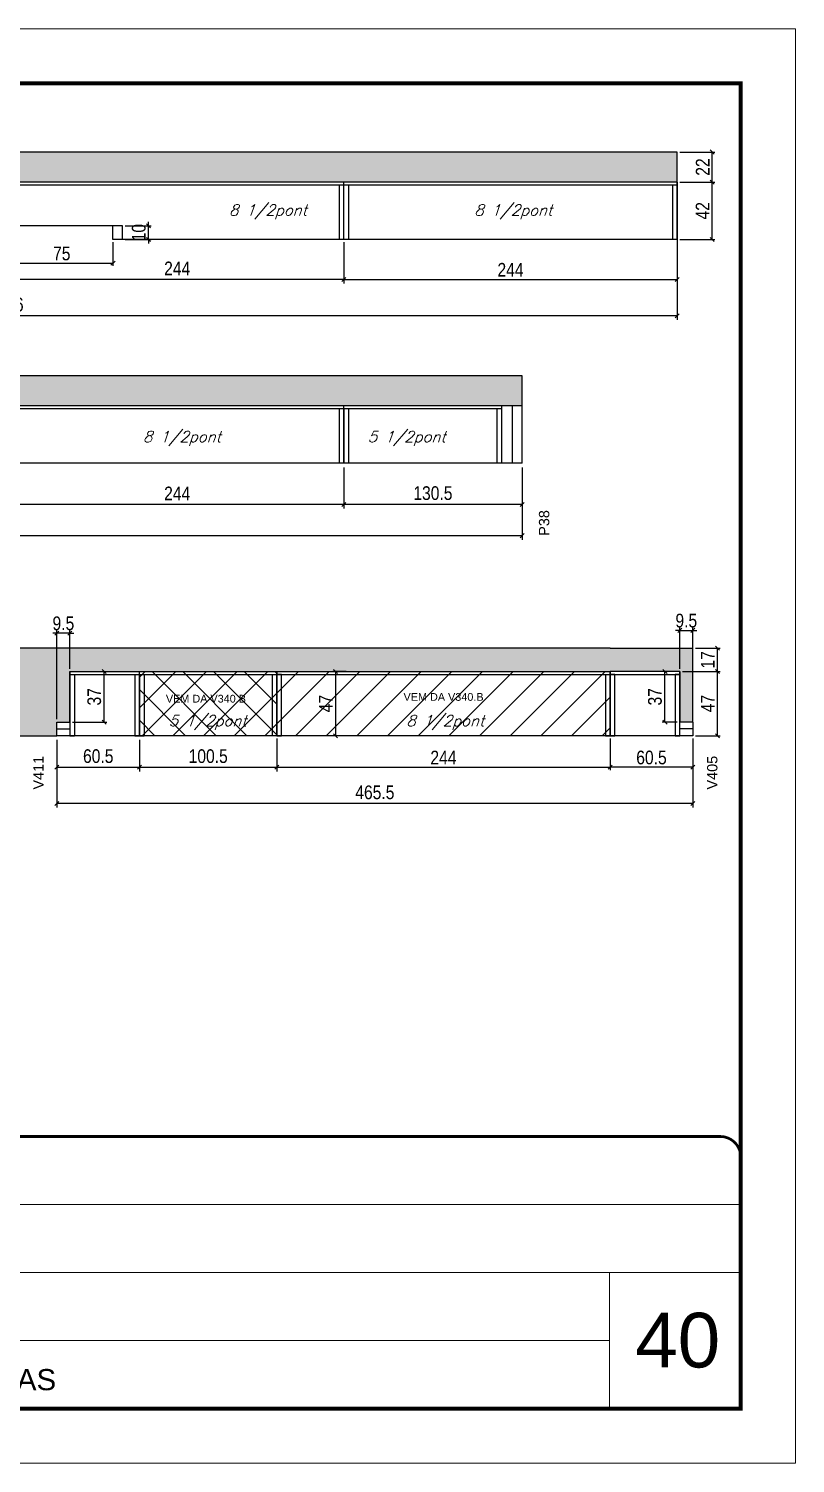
# Model space of a CAD drawing. Extents: x -3394 to 16474, y -5031 to 14397.
# Drawn here: x 9951 to 10512, y 3009 to 4059 of the extents above; entities that cross this region are included whole.
import ezdxf

# ---------------------------------------------------------------- set-up
doc = ezdxf.new("R2010")
doc.units = 0
doc.linetypes.add('CONTINUO', pattern=[0])
doc.linetypes.add('DASHED', pattern=[0.75, 0.5, -0.25])
doc.layers.get('0').update_dxf_attribs({"linetype": 'CONTINUOUS'})
doc.layers.get('Defpoints').update_dxf_attribs({"linetype": 'CONTINUOUS'})
for name, color, linetype, lineweight in [('CARIMBO', 255, 'CONTINUOUS', 9), ('Folhas', 255, 'CONTINUOUS', 9), ('Hachura', 251, 'CONTINUOUS', 9), ('REAPROVEITAMENTO', 251, 'CONTINUOUS', 9), ('SARRAFO DE PRESSAO', 251, 'DASHED', 9)]:
    doc.layers.add(name, color=color, linetype=linetype, lineweight=lineweight)
for name, color, linetype in [('COTA', 241, 'CONTINUOUS'), ('NOMENCLATURA', 7, 'CONTINUOUS'), ('Painéis', 200, 'CONTINUOUS'), ('SARR_2.2x10', 60, 'CONTINUOUS'), ('SARR_2.2x7', 40, 'CONTINUOUS'), ('SARR_3.5x7', 81, 'CONTINUOUS'), ('SARR_EDITAR', 141, 'CONTINUOUS'), ('texto', 7, 'CONTINUOUS')]:
    doc.layers.add(name, color=color, linetype=linetype)
doc.styles.add('ARIAL', font='arial.ttf')
doc.styles.add('COTA TECNICA', font='techl___.ttf', dxfattribs={"height": 10})
doc.styles.add('ROMANS', font='romans.shx')
doc.dimstyles.new('PAINEL', dxfattribs={"dimtxt": 10, "dimasz": 3, "dimexe": 3, "dimexo": 3, "dimgap": 3, "dimtad": 1, "dimdec": 1, "dimzin": 12, "dimdsep": 46, "dimtxsty": 'COTA TECNICA', "dimblk1": 'OBLIQUE', "dimblk2": 'OBLIQUE', "dimsah": 1, "dimcen": 0.9, "dimclrd": 4, "dimclre": 4, "dimclrt": 240, "dimadec": 1, "dimazin": 3, "dimtfac": 1, "dimtdec": 1, "dimtmove": 0, "dimatfit": 3, "dimfxl": 1, "dimtolj": 1, "dimtzin": 12, "dimarcsym": 0})
pattern_1 = [(50, (1585, 0), (9.1092334, -0.796954), [0.9525, -10.4775]), (355, (1585, 0), (-1.762171, 9.552842), [0.762, -8.382029]), (100.45144, (1585.759, -0.066), (7.347062, 8.7558876), [0.8095, -8.904512]), (46.1842, (1585, 2.54), (13.553952, -2.102116), [1.42875, -15.71625]), (96.63556, (1586.13, 2.365), (11.870207, 12.371306), [1.214251, -13.35678]), (351.18415, (1585, 2.54), (11.870207, 12.371306), [1.142998, -12.572987]), (21, (1586.27, 1.905), (7.5807196, -5.11326), [0.9525, -10.4775]), (326, (1586.27, 1.905), (3.090101, 9.209398), [0.762, -8.382]), (71.45144, (1586.902, 1.479), (10.670821, 4.0961384), [0.8095, -8.904497]), (37.5, (1585, 0), (0.1544302, 4.2277519), [0, -8.2804, 0, -8.509, 0, -8.41375]), (7.5, (1585, 0), (3.3409831, 5.0090287), [0, -4.8514, 0, -8.0899, 0, -3.20675]), (327.5, (1582.168, 0), (6.7795298, -0.2864372), [0, -3.175, 0, -9.906, 0, -13.1445]), (317.5, (1580.898, 0), (7.406459, 1.2713246), [0, -4.1275, 0, -6.5786, 0, -9.3345])]

# ---------------------------------------------------------------- blocks, each defined once
blk = doc.blocks.new('9999999999')
at = {"color": 30, "linetype": 'CONTINUO'}
for p, q in [((98564.6, 34379.6), (99584, 34379.6)), ((98564.6, 34329.8), (99488, 34329.8)), ((99584, 34329.8), (99488, 34329.8)), ((99488, 34329.8), (99488, 34230.2)), ((98564.6, 34280), (99488, 34280))]:
    blk.add_line(p, q, dxfattribs=at)
at = {"color": 30, "linetype": 'CONTINUO', "const_width": 2}
blk.add_lwpolyline([(99584, 34230.2), (99584, 34414.4, 0.414214), (99569, 34429.4), (98229, 34429.4, 0.414214), (98214, 34414.4), (98214, 34245.2, 0.414214), (98229, 34230.2), (99584, 34230.2)], format="xyb", dxfattribs=at)
at = {"layer": 'Folhas'}
blk.add_lwpolyline([(98139, 34190.2), (99624, 34190.2), (99624, 35240.2), (98139, 35240.2)], close=True, dxfattribs=at)
at = {"layer": 'Folhas', "color": 30, "const_width": 3}
blk.add_lwpolyline([(98214, 34230.2), (99584, 34230.2), (99584, 35200.2), (98214, 35200.2)], close=True, dxfattribs=at)
at = {"color": 7, "linetype": 'Continuous', "ltscale": 5, "style": 'ARIAL'}
blk.add_text('PAINÉIS DE LAT. VIGAS', height=15.483, dxfattribs=at).set_placement((98837.7, 34243.7))
blk = doc.blocks.new('_Oblique')
at = {"color": 0, "linetype": 'ByBlock', "lineweight": -2}
blk.add_line((-0.5, -0.5), (0.5, 0.5), dxfattribs=at)
blk = doc.blocks.new('*D811')
at = {"layer": 'COTA', "color": 4, "linetype": 'ByBlock', "lineweight": -2, "transparency": 16777216}
for p, q in [((9937.7, 3912.1), (9937.7, 3872.8)), ((10181.7, 3902.1), (10181.7, 3872.8)), ((10181.7, 3875.8), (9937.7, 3875.8))]:
    blk.add_line(p, q, dxfattribs=at)
at = {"layer": 'Defpoints', "color": 0, "linetype": 'ByBlock', "transparency": 16777216}
for p in [(9937.7, 3915.1), (10181.7, 3905.1), (9937.7, 3875.8)]:
    blk.add_point(p, dxfattribs=at)
at = {"layer": 'COTA', "color": 4, "linetype": 'ByBlock', "lineweight": -2, "transparency": 16777216, "xscale": 3, "yscale": 3, "zscale": 3, "rotation": 180}
blk.add_blockref('_Oblique', (9937.7, 3875.8), dxfattribs=at)
at = {"layer": 'COTA', "color": 4, "linetype": 'ByBlock', "lineweight": -2, "transparency": 16777216, "xscale": 3, "yscale": 3, "zscale": 3}
blk.add_blockref('_Oblique', (10181.7, 3875.8), dxfattribs=at)
at = {"layer": 'COTA', "color": 240, "linetype": 'ByBlock', "transparency": 16777216, "insert": (10059.7, 3883.9), "char_height": 10, "attachment_point": 5, "style": 'COTA TECNICA'}
blk.add_mtext('\\A1;244', dxfattribs=at)
blk = doc.blocks.new('*D813')
at = {"layer": 'COTA', "color": 4, "linetype": 'ByBlock', "lineweight": -2, "transparency": 16777216}
for p, q in [((9449.7, 3912.1), (9449.7, 3846.3)), ((10425.7, 3907.1), (10425.7, 3846.3)), ((10425.7, 3849.3), (9449.7, 3849.3))]:
    blk.add_line(p, q, dxfattribs=at)
at = {"layer": 'Defpoints', "color": 0, "linetype": 'ByBlock', "transparency": 16777216}
for p in [(9449.7, 3915.1), (10425.7, 3910.1), (9449.7, 3849.3)]:
    blk.add_point(p, dxfattribs=at)
at = {"layer": 'COTA', "color": 4, "linetype": 'ByBlock', "lineweight": -2, "transparency": 16777216, "xscale": 3, "yscale": 3, "zscale": 3, "rotation": 180}
blk.add_blockref('_Oblique', (9449.7, 3849.3), dxfattribs=at)
at = {"layer": 'COTA', "color": 4, "linetype": 'ByBlock', "lineweight": -2, "transparency": 16777216, "xscale": 3, "yscale": 3, "zscale": 3}
blk.add_blockref('_Oblique', (10425.7, 3849.3), dxfattribs=at)
at = {"layer": 'COTA', "color": 240, "linetype": 'ByBlock', "transparency": 16777216, "insert": (9937.7, 3857.4), "char_height": 10, "attachment_point": 5, "style": 'COTA TECNICA'}
blk.add_mtext('\\A1;976', dxfattribs=at)
blk = doc.blocks.new('*D814')
at = {"layer": 'COTA', "color": 4, "linetype": 'Continuous', "lineweight": -2, "transparency": 16777216}
for p, q in [((9937.7, 3913.1), (9937.7, 3885.7)), ((10012.7, 3903.1), (10012.7, 3885.7)), ((9937.7, 3887.7), (10012.7, 3887.7))]:
    blk.add_line(p, q, dxfattribs=at)
at = {"layer": 'Defpoints', "color": 0, "linetype": 'Continuous', "transparency": 16777216}
for p in [(9937.7, 3915.1), (10012.7, 3905.1), (10012.7, 3887.7)]:
    blk.add_point(p, dxfattribs=at)
at = {"layer": 'COTA', "color": 4, "linetype": 'Continuous', "lineweight": -2, "transparency": 16777216, "xscale": 3, "yscale": 3, "zscale": 3, "rotation": 180}
blk.add_blockref('_Oblique', (9937.7, 3887.7), dxfattribs=at)
at = {"layer": 'COTA', "color": 4, "linetype": 'Continuous', "lineweight": -2, "transparency": 16777216, "xscale": 3, "yscale": 3, "zscale": 3}
blk.add_blockref('_Oblique', (10012.7, 3887.7), dxfattribs=at)
at = {"layer": 'COTA', "color": 240, "linetype": 'Continuous', "transparency": 16777216, "insert": (9975.2, 3894.8), "char_height": 10, "attachment_point": 5, "style": 'COTA TECNICA'}
blk.add_mtext('\\A1;75', dxfattribs=at)
blk = doc.blocks.new('*D815')
at = {"layer": 'COTA', "color": 4, "linetype": 'Continuous', "lineweight": -2, "transparency": 16777216}
for p, q in [((10038.7, 3915.1), (10038.7, 3918.1)), ((10021.7, 3915.1), (10040.7, 3915.1)), ((10038.7, 3905.1), (10038.7, 3915.1)), ((10021.7, 3905.1), (10040.7, 3905.1)), ((10038.7, 3905.1), (10038.7, 3902.1))]:
    blk.add_line(p, q, dxfattribs=at)
at = {"layer": 'Defpoints', "color": 0, "linetype": 'Continuous', "transparency": 16777216}
for p in [(10019.7, 3915.1), (10038.7, 3915.1), (10019.7, 3905.1)]:
    blk.add_point(p, dxfattribs=at)
at = {"layer": 'COTA', "color": 4, "linetype": 'Continuous', "lineweight": -2, "transparency": 16777216, "xscale": 3, "yscale": 3, "zscale": 3}
for p, rotation in [((10038.7, 3915.1), 270), ((10038.7, 3905.1), 90)]:
    blk.add_blockref('_Oblique', p, dxfattribs=dict(at, rotation=rotation))
at = {"layer": 'COTA', "color": 240, "linetype": 'Continuous', "transparency": 16777216, "insert": (10031.6, 3910.1), "char_height": 10, "attachment_point": 5, "rotation": 90, "style": 'COTA TECNICA'}
blk.add_mtext('\\A1;10', dxfattribs=at)
blk = doc.blocks.new('*D817')
at = {"layer": 'COTA', "color": 4, "linetype": 'Continuous', "lineweight": -2, "transparency": 16777216}
for p, q in [((10427.7, 3947.1), (10453.4, 3947.1)), ((10451.4, 3905.1), (10451.4, 3947.1)), ((10427.7, 3905.1), (10453.4, 3905.1))]:
    blk.add_line(p, q, dxfattribs=at)
at = {"layer": 'Defpoints', "color": 0, "linetype": 'Continuous', "transparency": 16777216}
for p in [(10425.7, 3947.1), (10451.4, 3947.1), (10425.7, 3905.1)]:
    blk.add_point(p, dxfattribs=at)
at = {"layer": 'COTA', "color": 4, "linetype": 'Continuous', "lineweight": -2, "transparency": 16777216, "xscale": 3, "yscale": 3, "zscale": 3}
for p, rotation in [((10451.4, 3947.1), 90), ((10451.4, 3905.1), 270)]:
    blk.add_blockref('_Oblique', p, dxfattribs=dict(at, rotation=rotation))
at = {"layer": 'COTA', "color": 240, "linetype": 'Continuous', "transparency": 16777216, "insert": (10444.3, 3926.1), "char_height": 10, "attachment_point": 5, "rotation": 90, "style": 'COTA TECNICA'}
blk.add_mtext('\\A1;42', dxfattribs=at)
blk = doc.blocks.new('*D818')
at = {"layer": 'COTA', "color": 4, "linetype": 'Continuous', "lineweight": -2, "transparency": 16777216}
for p, q in [((10427.7, 3969.1), (10453.4, 3969.1)), ((10451.4, 3947.1), (10451.4, 3969.1)), ((10427.7, 3947.1), (10453.4, 3947.1))]:
    blk.add_line(p, q, dxfattribs=at)
at = {"layer": 'Defpoints', "color": 0, "linetype": 'Continuous', "transparency": 16777216}
for p in [(10425.7, 3969.1), (10451.4, 3969.1), (10425.7, 3947.1)]:
    blk.add_point(p, dxfattribs=at)
at = {"layer": 'COTA', "color": 4, "linetype": 'Continuous', "lineweight": -2, "transparency": 16777216, "xscale": 3, "yscale": 3, "zscale": 3}
for p, rotation in [((10451.4, 3969.1), 90), ((10451.4, 3947.1), 270)]:
    blk.add_blockref('_Oblique', p, dxfattribs=dict(at, rotation=rotation))
at = {"layer": 'COTA', "color": 240, "linetype": 'Continuous', "transparency": 16777216, "insert": (10444.4, 3958.1), "char_height": 10, "attachment_point": 5, "rotation": 90, "style": 'COTA TECNICA'}
blk.add_mtext('\\A1;22', dxfattribs=at)
blk = doc.blocks.new('*D821')
at = {"layer": 'COTA', "color": 4, "linetype": 'ByBlock', "lineweight": -2, "transparency": 16777216}
for p, q in [((10181.7, 3738.3), (10181.7, 3708.2)), ((10312.2, 3738.3), (10312.2, 3708.2)), ((10312.2, 3711.2), (10181.7, 3711.2))]:
    blk.add_line(p, q, dxfattribs=at)
at = {"layer": 'Defpoints', "color": 0, "linetype": 'ByBlock', "transparency": 16777216}
for p in [(10181.7, 3741.3), (10312.2, 3741.3), (10181.7, 3711.2)]:
    blk.add_point(p, dxfattribs=at)
at = {"layer": 'COTA', "color": 4, "linetype": 'ByBlock', "lineweight": -2, "transparency": 16777216, "xscale": 3, "yscale": 3, "zscale": 3, "rotation": 180}
blk.add_blockref('_Oblique', (10181.7, 3711.2), dxfattribs=at)
at = {"layer": 'COTA', "color": 4, "linetype": 'ByBlock', "lineweight": -2, "transparency": 16777216, "xscale": 3, "yscale": 3, "zscale": 3}
blk.add_blockref('_Oblique', (10312.2, 3711.2), dxfattribs=at)
at = {"layer": 'COTA', "color": 240, "linetype": 'ByBlock', "transparency": 16777216, "insert": (10246.9, 3719.4), "char_height": 10, "attachment_point": 5, "style": 'COTA TECNICA'}
blk.add_mtext('\\A1;130.5', dxfattribs=at)
blk = doc.blocks.new('*D822')
at = {"layer": 'COTA', "color": 4, "linetype": 'ByBlock', "lineweight": -2, "transparency": 16777216}
for p, q in [((9937.7, 3738.3), (9937.7, 3708.2)), ((10181.7, 3738.3), (10181.7, 3708.2)), ((10181.7, 3711.2), (9937.7, 3711.2))]:
    blk.add_line(p, q, dxfattribs=at)
at = {"layer": 'Defpoints', "color": 0, "linetype": 'ByBlock', "transparency": 16777216}
for p in [(9937.7, 3741.3), (10181.7, 3741.3), (9937.7, 3711.2)]:
    blk.add_point(p, dxfattribs=at)
at = {"layer": 'COTA', "color": 4, "linetype": 'ByBlock', "lineweight": -2, "transparency": 16777216, "xscale": 3, "yscale": 3, "zscale": 3, "rotation": 180}
blk.add_blockref('_Oblique', (9937.7, 3711.2), dxfattribs=at)
at = {"layer": 'COTA', "color": 4, "linetype": 'ByBlock', "lineweight": -2, "transparency": 16777216, "xscale": 3, "yscale": 3, "zscale": 3}
blk.add_blockref('_Oblique', (10181.7, 3711.2), dxfattribs=at)
at = {"layer": 'COTA', "color": 240, "linetype": 'ByBlock', "transparency": 16777216, "insert": (10059.7, 3719.2), "char_height": 10, "attachment_point": 5, "style": 'COTA TECNICA'}
blk.add_mtext('\\A1;244', dxfattribs=at)
blk = doc.blocks.new('*D823')
at = {"layer": 'COTA', "color": 4, "linetype": 'ByBlock', "lineweight": -2, "transparency": 16777216}
for p, q in [((9449.7, 3738.3), (9449.7, 3685.3)), ((10312.2, 3738.3), (10312.2, 3685.3)), ((10312.2, 3688.3), (9449.7, 3688.3))]:
    blk.add_line(p, q, dxfattribs=at)
at = {"layer": 'Defpoints', "color": 0, "linetype": 'ByBlock', "transparency": 16777216}
for p in [(9449.7, 3741.3), (10312.2, 3741.3), (9449.7, 3688.3)]:
    blk.add_point(p, dxfattribs=at)
at = {"layer": 'COTA', "color": 4, "linetype": 'ByBlock', "lineweight": -2, "transparency": 16777216, "xscale": 3, "yscale": 3, "zscale": 3, "rotation": 180}
blk.add_blockref('_Oblique', (9449.7, 3688.3), dxfattribs=at)
at = {"layer": 'COTA', "color": 4, "linetype": 'ByBlock', "lineweight": -2, "transparency": 16777216, "xscale": 3, "yscale": 3, "zscale": 3}
blk.add_blockref('_Oblique', (10312.2, 3688.3), dxfattribs=at)
at = {"layer": 'COTA', "color": 240, "linetype": 'ByBlock', "transparency": 16777216, "insert": (9880.9, 3696.4), "char_height": 10, "attachment_point": 5, "style": 'COTA TECNICA'}
blk.add_mtext('\\A1;862.5', dxfattribs=at)
blk = doc.blocks.new('*D827')
at = {"layer": 'COTA', "color": 4, "linetype": 'Continuous', "lineweight": -2, "transparency": 16777216}
for p, q in [((10181.7, 3903.1), (10181.7, 3873.8)), ((10425.7, 3903.1), (10425.7, 3873.8)), ((10181.7, 3875.8), (10425.7, 3875.8))]:
    blk.add_line(p, q, dxfattribs=at)
at = {"layer": 'Defpoints', "color": 0, "linetype": 'Continuous', "transparency": 16777216}
for p in [(10181.7, 3905.1), (10425.7, 3905.1), (10425.7, 3875.8)]:
    blk.add_point(p, dxfattribs=at)
at = {"layer": 'COTA', "color": 4, "linetype": 'Continuous', "lineweight": -2, "transparency": 16777216, "xscale": 3, "yscale": 3, "zscale": 3, "rotation": 180}
blk.add_blockref('_Oblique', (10181.7, 3875.8), dxfattribs=at)
at = {"layer": 'COTA', "color": 4, "linetype": 'Continuous', "lineweight": -2, "transparency": 16777216, "xscale": 3, "yscale": 3, "zscale": 3}
blk.add_blockref('_Oblique', (10425.7, 3875.8), dxfattribs=at)
at = {"layer": 'COTA', "color": 240, "linetype": 'Continuous', "transparency": 16777216, "insert": (10303.7, 3882.9), "char_height": 10, "attachment_point": 5, "style": 'COTA TECNICA'}
blk.add_mtext('\\A1;244', dxfattribs=at)
blk = doc.blocks.new('*D848')
at = {"layer": 'COTA', "color": 4, "linetype": 'ByBlock', "lineweight": -2, "transparency": 16777216}
for p, q in [((9971.6, 3538.9), (9971.6, 3515.8)), ((10032.1, 3538.9), (10032.1, 3515.8)), ((9971.6, 3518.8), (10032.1, 3518.8))]:
    blk.add_line(p, q, dxfattribs=at)
at = {"layer": 'Defpoints', "color": 0, "linetype": 'ByBlock', "transparency": 16777216}
for p in [(9971.6, 3541.9), (10032.1, 3541.9), (10032.1, 3518.8)]:
    blk.add_point(p, dxfattribs=at)
at = {"layer": 'COTA', "color": 4, "linetype": 'ByBlock', "lineweight": -2, "transparency": 16777216, "xscale": 3, "yscale": 3, "zscale": 3, "rotation": 180}
blk.add_blockref('_Oblique', (9971.6, 3518.8), dxfattribs=at)
at = {"layer": 'COTA', "color": 4, "linetype": 'ByBlock', "lineweight": -2, "transparency": 16777216, "xscale": 3, "yscale": 3, "zscale": 3}
blk.add_blockref('_Oblique', (10032.1, 3518.8), dxfattribs=at)
at = {"layer": 'COTA', "color": 240, "linetype": 'ByBlock', "transparency": 16777216, "insert": (10001.9, 3526.9), "char_height": 10, "attachment_point": 5, "style": 'COTA TECNICA'}
blk.add_mtext('\\A1;60.5', dxfattribs=at)
blk = doc.blocks.new('*D849')
at = {"layer": 'COTA', "color": 4, "linetype": 'ByBlock', "lineweight": -2, "transparency": 16777216}
for p, q in [((10032.1, 3538.9), (10032.1, 3515.8)), ((10132.6, 3538.9), (10132.6, 3515.8)), ((10032.1, 3518.8), (10132.6, 3518.8))]:
    blk.add_line(p, q, dxfattribs=at)
at = {"layer": 'Defpoints', "color": 0, "linetype": 'ByBlock', "transparency": 16777216}
for p in [(10032.1, 3541.9), (10132.6, 3541.9), (10132.6, 3518.8)]:
    blk.add_point(p, dxfattribs=at)
at = {"layer": 'COTA', "color": 4, "linetype": 'ByBlock', "lineweight": -2, "transparency": 16777216, "xscale": 3, "yscale": 3, "zscale": 3, "rotation": 180}
blk.add_blockref('_Oblique', (10032.1, 3518.8), dxfattribs=at)
at = {"layer": 'COTA', "color": 4, "linetype": 'ByBlock', "lineweight": -2, "transparency": 16777216, "xscale": 3, "yscale": 3, "zscale": 3}
blk.add_blockref('_Oblique', (10132.6, 3518.8), dxfattribs=at)
at = {"layer": 'COTA', "color": 240, "linetype": 'ByBlock', "transparency": 16777216, "insert": (10082.4, 3526.9), "char_height": 10, "attachment_point": 5, "style": 'COTA TECNICA'}
blk.add_mtext('\\A1;100.5', dxfattribs=at)
blk = doc.blocks.new('*D858')
at = {"layer": 'COTA', "color": 4, "lineweight": -2, "transparency": 16777216}
for p, q in [((9971.6, 3538.9), (9971.6, 3489.3)), ((10437.1, 3538.9), (10437.1, 3489.3)), ((10437.1, 3492.3), (9971.6, 3492.3))]:
    blk.add_line(p, q, dxfattribs=at)
at = {"layer": 'Defpoints', "color": 0, "transparency": 16777216}
for p in [(9971.6, 3541.9), (10437.1, 3541.9), (9971.6, 3492.3)]:
    blk.add_point(p, dxfattribs=at)
at = {"layer": 'COTA', "color": 4, "lineweight": -2, "transparency": 16777216, "xscale": 3, "yscale": 3, "zscale": 3, "rotation": 180}
blk.add_blockref('_Oblique', (9971.6, 3492.3), dxfattribs=at)
at = {"layer": 'COTA', "color": 4, "lineweight": -2, "transparency": 16777216, "xscale": 3, "yscale": 3, "zscale": 3}
blk.add_blockref('_Oblique', (10437.1, 3492.3), dxfattribs=at)
at = {"layer": 'COTA', "color": 240, "transparency": 16777216, "insert": (10204.4, 3500.4), "char_height": 10, "attachment_point": 5, "style": 'COTA TECNICA'}
blk.add_mtext('\\A1;465.5', dxfattribs=at)
blk = doc.blocks.new('*D850')
at = {"layer": 'COTA', "color": 4, "linetype": 'Continuous', "lineweight": -2, "transparency": 16777216}
for p, q in [((9971.6, 3616.9), (9968.6, 3616.9)), ((9971.6, 3553.9), (9971.6, 3618.9)), ((9981.1, 3616.9), (9971.6, 3616.9)), ((9981.1, 3590.9), (9981.1, 3618.9)), ((9981.1, 3616.9), (9984.1, 3616.9))]:
    blk.add_line(p, q, dxfattribs=at)
at = {"layer": 'Defpoints', "color": 0, "linetype": 'Continuous', "transparency": 16777216}
for p in [(9971.6, 3616.9), (9981.1, 3588.9), (9971.6, 3551.9)]:
    blk.add_point(p, dxfattribs=at)
at = {"layer": 'COTA', "color": 4, "linetype": 'Continuous', "lineweight": -2, "transparency": 16777216, "xscale": 3, "yscale": 3, "zscale": 3}
blk.add_blockref('_Oblique', (9971.6, 3616.9), dxfattribs=at)
at = {"layer": 'COTA', "color": 4, "linetype": 'Continuous', "lineweight": -2, "transparency": 16777216, "xscale": 3, "yscale": 3, "zscale": 3, "rotation": 180}
blk.add_blockref('_Oblique', (9981.1, 3616.9), dxfattribs=at)
at = {"layer": 'COTA', "color": 240, "linetype": 'Continuous', "transparency": 16777216, "insert": (9976.4, 3624.1), "char_height": 10, "attachment_point": 5, "style": 'COTA TECNICA'}
blk.add_mtext('\\A1;9.5', dxfattribs=at)
blk = doc.blocks.new('*D851')
at = {"layer": 'COTA', "color": 4, "linetype": 'Continuous', "lineweight": -2, "transparency": 16777216}
for p, q in [((10183.5, 3588.9), (10173.6, 3588.9)), ((10175.6, 3588.9), (10175.6, 3541.9)), ((10183.5, 3541.9), (10173.6, 3541.9))]:
    blk.add_line(p, q, dxfattribs=at)
at = {"layer": 'Defpoints', "color": 0, "linetype": 'Continuous', "transparency": 16777216}
for p in [(10185.5, 3588.9), (10175.6, 3541.9), (10185.5, 3541.9)]:
    blk.add_point(p, dxfattribs=at)
at = {"layer": 'COTA', "color": 4, "linetype": 'Continuous', "lineweight": -2, "transparency": 16777216, "xscale": 3, "yscale": 3, "zscale": 3}
for p, rotation in [((10175.6, 3588.9), 90), ((10175.6, 3541.9), 270)]:
    blk.add_blockref('_Oblique', p, dxfattribs=dict(at, rotation=rotation))
at = {"layer": 'COTA', "color": 240, "linetype": 'Continuous', "transparency": 16777216, "insert": (10168.5, 3565.4), "char_height": 10, "attachment_point": 5, "rotation": 90, "style": 'COTA TECNICA'}
blk.add_mtext('\\A1;47', dxfattribs=at)
blk = doc.blocks.new('*D852')
at = {"layer": 'COTA', "color": 4, "linetype": 'Continuous', "lineweight": -2, "transparency": 16777216}
for p, q in [((9983.1, 3588.9), (10008.2, 3588.9)), ((10006.2, 3551.9), (10006.2, 3588.9)), ((9983.1, 3551.9), (10008.2, 3551.9))]:
    blk.add_line(p, q, dxfattribs=at)
at = {"layer": 'Defpoints', "color": 0, "linetype": 'Continuous', "transparency": 16777216}
for p in [(9981.1, 3588.9), (10006.2, 3588.9), (9981.1, 3551.9)]:
    blk.add_point(p, dxfattribs=at)
at = {"layer": 'COTA', "color": 4, "linetype": 'Continuous', "lineweight": -2, "transparency": 16777216, "xscale": 3, "yscale": 3, "zscale": 3}
for p, rotation in [((10006.2, 3588.9), 90), ((10006.2, 3551.9), 270)]:
    blk.add_blockref('_Oblique', p, dxfattribs=dict(at, rotation=rotation))
at = {"layer": 'COTA', "color": 240, "linetype": 'Continuous', "transparency": 16777216, "insert": (9999, 3570.4), "char_height": 10, "attachment_point": 5, "rotation": 90, "style": 'COTA TECNICA'}
blk.add_mtext('\\A1;37', dxfattribs=at)
blk = doc.blocks.new('*D859')
at = {"layer": 'COTA', "color": 4, "linetype": 'Continuous', "lineweight": -2, "transparency": 16777216}
for p, q in [((10376.6, 3539.9), (10376.6, 3516.8)), ((10437.1, 3539.9), (10437.1, 3516.8)), ((10437.1, 3518.8), (10376.6, 3518.8))]:
    blk.add_line(p, q, dxfattribs=at)
at = {"layer": 'Defpoints', "color": 0, "linetype": 'Continuous', "transparency": 16777216}
for p in [(10376.6, 3541.9), (10437.1, 3541.9), (10376.6, 3518.8)]:
    blk.add_point(p, dxfattribs=at)
at = {"layer": 'COTA', "color": 4, "linetype": 'Continuous', "lineweight": -2, "transparency": 16777216, "xscale": 3, "yscale": 3, "zscale": 3, "rotation": 180}
blk.add_blockref('_Oblique', (10376.6, 3518.8), dxfattribs=at)
at = {"layer": 'COTA', "color": 4, "linetype": 'Continuous', "lineweight": -2, "transparency": 16777216, "xscale": 3, "yscale": 3, "zscale": 3}
blk.add_blockref('_Oblique', (10437.1, 3518.8), dxfattribs=at)
at = {"layer": 'COTA', "color": 240, "linetype": 'Continuous', "transparency": 16777216, "insert": (10406.9, 3525.9), "char_height": 10, "attachment_point": 5, "style": 'COTA TECNICA'}
blk.add_mtext('\\A1;60.5', dxfattribs=at)
blk = doc.blocks.new('*D860')
at = {"layer": 'COTA', "color": 4, "linetype": 'Continuous', "lineweight": -2, "transparency": 16777216}
for p, q in [((10425.6, 3588.9), (10414.8, 3588.9)), ((10416.8, 3551.9), (10416.8, 3588.9)), ((10425.6, 3551.9), (10414.8, 3551.9))]:
    blk.add_line(p, q, dxfattribs=at)
at = {"layer": 'Defpoints', "color": 0, "linetype": 'Continuous', "transparency": 16777216}
for p in [(10416.8, 3588.9), (10427.6, 3588.9), (10427.6, 3551.9)]:
    blk.add_point(p, dxfattribs=at)
at = {"layer": 'COTA', "color": 4, "linetype": 'Continuous', "lineweight": -2, "transparency": 16777216, "xscale": 3, "yscale": 3, "zscale": 3}
for p, rotation in [((10416.8, 3588.9), 90), ((10416.8, 3551.9), 270)]:
    blk.add_blockref('_Oblique', p, dxfattribs=dict(at, rotation=rotation))
at = {"layer": 'COTA', "color": 240, "linetype": 'Continuous', "transparency": 16777216, "insert": (10409.5, 3570.4), "char_height": 10, "attachment_point": 5, "rotation": 90, "style": 'COTA TECNICA'}
blk.add_mtext('\\A1;37', dxfattribs=at)
blk = doc.blocks.new('*D872')
at = {"layer": 'COTA', "color": 4, "linetype": 'Continuous', "lineweight": -2, "transparency": 16777216}
for p, q in [((10427.6, 3619), (10424.6, 3619)), ((10427.6, 3590.9), (10427.6, 3621)), ((10427.6, 3619), (10437.1, 3619)), ((10437.1, 3590.9), (10437.1, 3621)), ((10437.1, 3619), (10440.1, 3619))]:
    blk.add_line(p, q, dxfattribs=at)
at = {"layer": 'Defpoints', "color": 0, "linetype": 'Continuous', "transparency": 16777216}
for p in [(10437.1, 3619), (10427.6, 3588.9), (10437.1, 3588.9)]:
    blk.add_point(p, dxfattribs=at)
at = {"layer": 'COTA', "color": 4, "linetype": 'Continuous', "lineweight": -2, "transparency": 16777216, "xscale": 3, "yscale": 3, "zscale": 3}
blk.add_blockref('_Oblique', (10427.6, 3619), dxfattribs=at)
at = {"layer": 'COTA', "color": 4, "linetype": 'Continuous', "lineweight": -2, "transparency": 16777216, "xscale": 3, "yscale": 3, "zscale": 3, "rotation": 180}
blk.add_blockref('_Oblique', (10437.1, 3619), dxfattribs=at)
at = {"layer": 'COTA', "color": 240, "linetype": 'Continuous', "transparency": 16777216, "insert": (10432.4, 3626.1), "char_height": 10, "attachment_point": 5, "style": 'COTA TECNICA'}
blk.add_mtext('\\A1;9.5', dxfattribs=at)
blk = doc.blocks.new('*D874')
at = {"layer": 'COTA', "color": 4, "linetype": 'Continuous', "lineweight": -2, "transparency": 16777216}
for p, q in [((10132.6, 3539.9), (10132.6, 3516.8)), ((10376.6, 3539.9), (10376.6, 3516.8)), ((10132.6, 3518.8), (10376.6, 3518.8))]:
    blk.add_line(p, q, dxfattribs=at)
at = {"layer": 'Defpoints', "color": 0, "linetype": 'Continuous', "transparency": 16777216}
for p in [(10132.6, 3541.9), (10376.6, 3541.9), (10376.6, 3518.8)]:
    blk.add_point(p, dxfattribs=at)
at = {"layer": 'COTA', "color": 4, "linetype": 'Continuous', "lineweight": -2, "transparency": 16777216, "xscale": 3, "yscale": 3, "zscale": 3, "rotation": 180}
blk.add_blockref('_Oblique', (10132.6, 3518.8), dxfattribs=at)
at = {"layer": 'COTA', "color": 4, "linetype": 'Continuous', "lineweight": -2, "transparency": 16777216, "xscale": 3, "yscale": 3, "zscale": 3}
blk.add_blockref('_Oblique', (10376.6, 3518.8), dxfattribs=at)
at = {"layer": 'COTA', "color": 240, "linetype": 'Continuous', "transparency": 16777216, "insert": (10254.6, 3525.9), "char_height": 10, "attachment_point": 5, "style": 'COTA TECNICA'}
blk.add_mtext('\\A1;244', dxfattribs=at)
blk = doc.blocks.new('*D881')
at = {"layer": 'COTA', "color": 4, "linetype": 'Continuous', "lineweight": -2, "transparency": 16777216}
for p, q in [((10429.6, 3588.9), (10457.2, 3588.9)), ((10455.2, 3541.9), (10455.2, 3588.9)), ((10439.1, 3541.9), (10457.2, 3541.9))]:
    blk.add_line(p, q, dxfattribs=at)
at = {"layer": 'Defpoints', "color": 0, "linetype": 'Continuous', "transparency": 16777216}
for p in [(10427.6, 3588.9), (10455.2, 3588.9), (10437.1, 3541.9)]:
    blk.add_point(p, dxfattribs=at)
at = {"layer": 'COTA', "color": 4, "linetype": 'Continuous', "lineweight": -2, "transparency": 16777216, "xscale": 3, "yscale": 3, "zscale": 3}
for p, rotation in [((10455.2, 3588.9), 90), ((10455.2, 3541.9), 270)]:
    blk.add_blockref('_Oblique', p, dxfattribs=dict(at, rotation=rotation))
at = {"layer": 'COTA', "color": 240, "linetype": 'Continuous', "transparency": 16777216, "insert": (10448.1, 3565.4), "char_height": 10, "attachment_point": 5, "rotation": 90, "style": 'COTA TECNICA'}
blk.add_mtext('\\A1;47', dxfattribs=at)
blk = doc.blocks.new('*D882')
at = {"layer": 'COTA', "color": 4, "linetype": 'Continuous', "lineweight": -2, "transparency": 16777216}
for p, q in [((10439.1, 3605.9), (10457.2, 3605.9)), ((10455.2, 3588.9), (10455.2, 3605.9)), ((10429.6, 3588.9), (10457.2, 3588.9))]:
    blk.add_line(p, q, dxfattribs=at)
at = {"layer": 'Defpoints', "color": 0, "linetype": 'Continuous', "transparency": 16777216}
for p in [(10437.1, 3605.9), (10455.2, 3605.9), (10427.6, 3588.9)]:
    blk.add_point(p, dxfattribs=at)
at = {"layer": 'COTA', "color": 4, "linetype": 'Continuous', "lineweight": -2, "transparency": 16777216, "xscale": 3, "yscale": 3, "zscale": 3}
for p, rotation in [((10455.2, 3605.9), 90), ((10455.2, 3588.9), 270)]:
    blk.add_blockref('_Oblique', p, dxfattribs=dict(at, rotation=rotation))
at = {"layer": 'COTA', "color": 240, "linetype": 'Continuous', "transparency": 16777216, "insert": (10448.1, 3597.4), "char_height": 10, "attachment_point": 5, "rotation": 90, "style": 'COTA TECNICA'}
blk.add_mtext('\\A1;17', dxfattribs=at)

msp = doc.modelspace()

# ---------------------------------------------------------------- hatches: boundary and pattern name
at = {"layer": 'COTA', "linetype": 'Continuous'}
h = msp.add_hatch(dxfattribs=at)
h.set_pattern_fill('AR-CONC', color=256, scale=0.05)
h.set_pattern_definition(pattern_1)
h.paths.add_polyline_path([(9449.69, 3969.08), (9449.69, 3947.08), (10425.69, 3947.08), (10425.69, 3969.08)])
h = msp.add_hatch(dxfattribs=at)
h.set_pattern_fill('AR-CONC', color=256, scale=0.05)
h.set_pattern_definition([(50, (3409.8425, 89.045), (9.1092334, -0.796954), [0.9525, -10.4775]), (355, (3409.8425, 89.045), (-1.762171, 9.552842), [0.762, -8.382029]), (100.45144, (3410.602, 88.9785), (7.347062, 8.755888), [0.8095, -8.904512]), (46.1842, (3409.842, 91.585), (13.553952, -2.102116), [1.42875, -15.71625]), (96.63556, (3410.972, 91.41), (11.870207, 12.371306), [1.21425, -13.35678]), (351.18415, (3409.842, 91.585), (11.870207, 12.371306), [1.142998, -12.572987]), (21, (3411.1125, 90.95), (7.5807196, -5.11326), [0.9525, -10.4775]), (326, (3411.1125, 90.95), (3.090101, 9.209398), [0.762, -8.382]), (71.45144, (3411.744, 90.524), (10.670821, 4.096138), [0.8095, -8.904497]), (37.5, (3409.8425, 89.045), (0.1544302, 4.227752), [0, -8.2804, 0, -8.509, 0, -8.41375]), (7.5, (3409.8425, 89.045), (3.340983, 5.0090287), [0, -4.8514, 0, -8.0899, 0, -3.20675]), (327.5, (3407.0104, 89.045), (6.7795298, -0.2864372), [0, -3.175, 0, -9.906, 0, -13.1445]), (317.5, (3405.7404, 89.045), (7.406459, 1.2713246), [0, -4.1275, 0, -6.5786, 0, -9.3345])])
h.paths.add_polyline_path([(9449.69, 3805.28), (9449.69, 3783.28), (10312.19, 3783.28), (10312.19, 3805.28)])
h = msp.add_hatch(dxfattribs=at)
h.set_pattern_fill('AR-CONC', color=256, scale=0.05)
h.set_pattern_definition(pattern_1)
h.paths.add_polyline_path([(9971.63, 3551.91), (9981.13, 3551.91), (9981.13, 3588.91), (10376.63, 3588.91), (10427.63, 3588.91), (10427.63, 3551.91), (10437.13, 3551.91), (10437.13, 3605.91), (10376.63, 3605.91), (9476.91, 3605.91), (9476.91, 3551.91), (9486.41, 3551.91), (9486.41, 3588.91), (9933.41, 3588.91), (9933.41, 3551.91), (9942.91, 3551.91), (9942.91, 3541.91), (9971.63, 3541.91)])
at = {"layer": 'Hachura', "linetype": 'ByBlock'}
h = msp.add_hatch(dxfattribs=at)
h.set_pattern_fill('ANSI37', color=256, scale=5)
h.set_pattern_definition([(45, (-7.898, -326.223), (-11.22532, 11.22532), []), (135, (-7.898, -326.223), (-11.22532, -11.22532), [])])
h.paths.add_polyline_path([(10032.13, 3588.91), (10032.13, 3541.91), (10132.63, 3541.91), (10132.63, 3588.91)])
at = {"layer": 'REAPROVEITAMENTO', "linetype": 'Continuous'}
h = msp.add_hatch(dxfattribs=at)
h.set_pattern_fill('ANSI31', color=256, scale=5)
h.set_pattern_definition([(45, (-7.898, -326.223), (-11.22532, 11.22532), [])])
h.paths.add_polyline_path([(10132.63, 3588.91), (10132.63, 3541.91), (10376.63, 3541.91), (10376.63, 3588.91)])

# ---------------------------------------------------------------- linework, layer by layer
at = {"layer": 'COTA', "linetype": 'Continuous'}
for p, q in [((10425.69, 3969.08), (9449.69, 3969.08)), ((10425.69, 3947.08), (10425.69, 3969.08)), ((10312.19, 3805.28), (9449.69, 3805.28)), ((10312.19, 3783.28), (10312.19, 3805.28)), ((9942.91, 3541.91), (9971.63, 3541.91))]:
    msp.add_line(p, q, dxfattribs=at)
at = {"layer": 'COTA', "linetype": 'ByBlock'}
for p, q in [((10376.63, 3605.91), (9476.91, 3605.91)), ((10376.63, 3605.91), (10437.13, 3605.91)), ((10437.13, 3551.91), (10437.13, 3605.91))]:
    msp.add_line(p, q, dxfattribs=at)
at = {"layer": 'Painéis', "linetype": 'ByBlock'}
for p, q in [((10425.69, 3947.08), (9449.69, 3947.08)), ((10181.69, 3905.08), (10181.69, 3947.08)), ((10425.69, 3905.08), (10425.69, 3947.08)), ((10012.69, 3915.08), (9449.69, 3915.08)), ((10012.69, 3905.08), (10012.69, 3915.08)), ((10425.69, 3905.08), (10012.69, 3905.08)), ((10312.19, 3783.28), (9449.69, 3783.28)), ((10181.69, 3741.28), (10181.69, 3783.28)), ((10312.19, 3741.28), (10312.19, 3783.28)), ((10312.19, 3741.28), (10312.19, 3783.28)), ((10312.19, 3741.28), (9449.69, 3741.28)), ((9981.13, 3588.91), (10376.63, 3588.91)), ((9981.13, 3551.91), (9981.13, 3588.91)), ((10032.13, 3541.91), (10032.13, 3588.91)), ((10132.63, 3541.91), (10132.63, 3588.91)), ((10376.63, 3541.91), (10376.63, 3588.91)), ((9971.63, 3551.91), (9981.13, 3551.91)), ((9971.63, 3541.91), (9971.63, 3551.91)), ((10376.63, 3541.91), (9971.63, 3541.91))]:
    msp.add_line(p, q, dxfattribs=at)
at = {"layer": 'Painéis', "linetype": 'Continuous'}
for p, q in [((10132.63, 3588.91), (10132.63, 3541.91)), ((10427.63, 3588.91), (10376.63, 3588.91)), ((10376.63, 3588.91), (10376.63, 3541.91)), ((10427.63, 3588.91), (10427.63, 3551.91)), ((10437.13, 3551.91), (10427.63, 3551.91)), ((10437.13, 3551.91), (10437.13, 3541.91)), ((10437.13, 3541.91), (10376.63, 3541.91))]:
    msp.add_line(p, q, dxfattribs=at)
at = {"layer": 'SARR_2.2x10', "linetype": 'Continuous'}
msp.add_line((9971.63, 3546.91), (9981.13, 3546.91), dxfattribs=at)
at = {"layer": 'SARR_2.2x7', "linetype": 'Continuous'}
for p, q in [((10181.69, 3944.88), (9937.69, 3944.88)), ((10425.69, 3944.88), (10181.69, 3944.88)), ((10019.69, 3915.08), (10012.69, 3915.08)), ((10019.69, 3905.08), (10019.69, 3915.08)), ((10181.69, 3781.08), (9937.69, 3781.08)), ((10297.19, 3781.08), (10181.69, 3781.08)), ((10305.19, 3741.28), (10305.19, 3783.28)), ((9981.13, 3586.71), (10032.13, 3586.71)), ((10032.13, 3586.71), (10132.63, 3586.71)), ((10132.63, 3586.71), (10376.63, 3586.71))]:
    msp.add_line(p, q, dxfattribs=at)
at = {"layer": 'SARR_2.2x7', "ltscale": 25}
msp.add_lwpolyline([(10376.63, 3586.71), (10427.63, 3586.71), (10427.63, 3588.91), (10376.63, 3588.91)], close=True, dxfattribs=at)
at = {"layer": 'SARR_3.5x7'}
for p, q in [((10178.19, 3944.88), (10178.19, 3905.08)), ((10185.19, 3944.88), (10185.19, 3905.08)), ((10422.19, 3944.88), (10422.19, 3905.08)), ((10425.69, 3947.08), (10425.69, 3905.08)), ((10425.69, 3905.08), (10422.19, 3905.08)), ((10178.19, 3781.08), (10178.19, 3741.28)), ((10181.69, 3781.08), (10181.69, 3741.28)), ((10185.19, 3781.08), (10185.19, 3741.28)), ((10293.69, 3781.08), (10293.69, 3741.28)), ((10297.19, 3783.28), (10297.19, 3741.28)), ((10181.69, 3741.28), (10178.19, 3741.28)), ((10185.19, 3741.28), (10181.69, 3741.28)), ((10297.19, 3741.28), (10293.69, 3741.28)), ((9981.13, 3588.91), (9981.13, 3541.91)), ((9984.63, 3586.71), (9984.63, 3541.91)), ((10028.63, 3586.71), (10028.63, 3541.91)), ((10032.13, 3586.71), (10032.13, 3541.91)), ((10035.63, 3586.71), (10035.63, 3541.91)), ((10129.13, 3586.71), (10129.13, 3541.91)), ((10132.63, 3588.91), (10132.63, 3541.91)), ((10373.13, 3586.71), (10373.13, 3541.91)), ((10376.63, 3588.91), (10376.63, 3541.91)), ((9981.13, 3541.91), (9984.63, 3541.91)), ((10028.63, 3541.91), (10032.13, 3541.91)), ((10032.13, 3541.91), (10035.63, 3541.91)), ((10373.13, 3541.91), (10376.63, 3541.91))]:
    msp.add_line(p, q, dxfattribs=at)
for points in [[(10132.63, 3541.91), (10136.13, 3541.91), (10136.13, 3586.71), (10132.63, 3586.71)], [(10376.63, 3541.91), (10380.13, 3541.91), (10380.13, 3586.71), (10376.63, 3586.71)], [(10424.13, 3541.91), (10427.63, 3541.91), (10427.63, 3586.71), (10424.13, 3586.71)]]:
    msp.add_lwpolyline(points, close=True, dxfattribs=at)
at = {"layer": 'SARR_EDITAR', "ltscale": 25}
msp.add_line((10437.13, 3546.91), (10427.63, 3546.91), dxfattribs=at)

# ---------------------------------------------------------------- block references
at = {"layer": 'SARRAFO DE PRESSAO', "color": 6, "linetype": 'ByBlock'}
msp.add_blockref('9999999999', (-89111.77, -31180.83), dxfattribs=at)

# ---------------------------------------------------------------- texts
at = {"layer": 'CARIMBO', "style": 'ARIAL'}
msp.add_text('40', height=40, dxfattribs=at).set_placement((10395.07, 3079.52))
at = {"layer": 'NOMENCLATURA', "linetype": 'Continuous', "style": 'ARIAL'}
for s, p in [('P38', (10332.08, 3688.21)), ('V411', (9961.9, 3502.51)), ('V405', (10455.18, 3502.51))]:
    msp.add_text(s, height=7.567, rotation=90, dxfattribs=at).set_placement(p)
for p in [(10051.44, 3566.16), (10225.4, 3567.45)]:
    msp.add_text('VEM DA V340.B', height=5.6753, dxfattribs=at).set_placement(p)
at = {"layer": 'texto', "color": 2, "char_height": 8, "attachment_point": 5, "style": 'ROMANS'}
for s, insert in [('{\\Q19;\\C256;8 1/2pont}', (10126.19, 3925.3)), ('{\\Q19;\\C256;8 1/2pont}', (10305.76, 3925.3)), ('{\\Q19;\\C256;8 1/2pont}', (10063.19, 3759.5)), ('{\\Q19;\\C256;5 1/2pont}', (10227.75, 3759.5)), ('{\\Q19;\\C256;5 1/2pont}', (10082.04, 3551.6)), ('{\\Q19;\\C256;8 1/2pont}', (10255.97, 3551.6))]:
    msp.add_mtext(s, dxfattribs=dict(at, insert=insert))

# ---------------------------------------------------------------- dimensions: what is measured, and where the dimension line sits
at = {"layer": 'COTA', "linetype": 'Continuous'}
for base, p1, p2, angle, override, picture, middle in [((10451.35, 3969.08), (10425.69, 3947.08), (10425.69, 3969.08), 90, {"dimexe": 2, "dimexo": 2, "dimgap": 2, "dimadec": 8, "dimtix": 1, "dimatfit": 2, "dimldrblk": 'Oblique'}, '*D818', (10444.35, 3958.08)), ((10451.35, 3947.08), (10425.69, 3905.08), (10425.69, 3947.08), 90, {"dimexe": 2, "dimexo": 2, "dimgap": 2, "dimadec": 8, "dimtix": 1, "dimatfit": 2, "dimldrblk": 'Oblique'}, '*D817', (10444.28, 3926.08)), ((10038.69, 3915.08), (10019.69, 3905.08), (10019.69, 3915.08), 90, {"dimexe": 2, "dimexo": 2, "dimgap": 2, "dimadec": 8, "dimtix": 1, "dimatfit": 2, "dimldrblk": 'Oblique'}, '*D815', (10031.59, 3910.08)), ((10012.69, 3887.67), (9937.69, 3915.08), (10012.69, 3905.08), 180, {"dimexe": 2, "dimexo": 2, "dimgap": 2, "dimadec": 8, "dimtix": 1, "dimatfit": 2, "dimldrblk": 'Oblique'}, '*D814', (9975.19, 3894.78)), ((9971.63, 3616.93), (9981.13, 3588.91), (9971.63, 3551.91), 180, {"dimexe": 2, "dimexo": 2, "dimgap": 2, "dimadec": 8, "dimtix": 1, "dimatfit": 2, "dimldrblk": 'Oblique'}, '*D850', (9976.38, 3624.07)), ((10455.19, 3605.91), (10427.63, 3588.91), (10437.13, 3605.91), 90, {"dimexe": 2, "dimexo": 2, "dimgap": 2, "dimadec": 8, "dimtix": 1, "dimtmove": 1, "dimatfit": 2, "dimldrblk": 'Oblique'}, '*D882', (10448.12, 3597.41)), ((10006.23, 3588.91), (9981.13, 3551.91), (9981.13, 3588.91), 90, {"dimexe": 2, "dimexo": 2, "dimgap": 2, "dimadec": 8, "dimtix": 1, "dimatfit": 2, "dimldrblk": 'Oblique'}, '*D852', (9999.02, 3570.41)), ((10175.56, 3541.91), (10185.55, 3588.91), (10185.55, 3541.91), 90, {"dimexe": 2, "dimexo": 2, "dimgap": 2, "dimadec": 8, "dimtix": 1, "dimatfit": 2, "dimldrblk": 'Oblique'}, '*D851', (10168.48, 3565.41)), ((10416.77, 3588.91), (10427.63, 3551.91), (10427.63, 3588.91), 90, {"dimexe": 2, "dimexo": 2, "dimgap": 2, "dimadec": 8, "dimtix": 1, "dimatfit": 2, "dimldrblk": 'Oblique'}, '*D860', (10409.55, 3570.41)), ((10455.19, 3588.91), (10437.13, 3541.91), (10427.63, 3588.91), 90, {"dimexe": 2, "dimexo": 2, "dimgap": 2, "dimadec": 8, "dimtix": 1, "dimatfit": 2, "dimldrblk": 'Oblique'}, '*D881', (10448.12, 3565.41)), ((10376.63, 3518.81), (10437.13, 3541.91), (10376.63, 3541.91), 180, {"dimexe": 2, "dimexo": 2, "dimgap": 2, "dimadec": 8, "dimtix": 1, "dimatfit": 2, "dimldrblk": 'Oblique'}, '*D859', (10406.88, 3525.92))]:
    dim = msp.add_linear_dim(base=base, p1=p1, p2=p2, angle=angle, dimstyle='PAINEL', override=override, dxfattribs=at)
    dim.commit()
    dim.dimension.update_dxf_attribs({"geometry": picture, "text_midpoint": middle})
at = {"layer": 'COTA', "linetype": 'ByBlock'}
for base, p1, p2, picture, middle in [((9449.69, 3849.31), (10425.69, 3910.08), (9449.69, 3915.08), '*D813', (9937.69, 3857.44)), ((9937.69, 3875.81), (10181.69, 3905.08), (9937.69, 3915.08), '*D811', (10059.69, 3883.88)), ((9449.69, 3688.26), (10312.19, 3741.28), (9449.69, 3741.28), '*D823', (9880.94, 3696.39)), ((10181.69, 3711.17), (10312.19, 3741.28), (10181.69, 3741.28), '*D821', (10246.94, 3719.39))]:
    dim = msp.add_linear_dim(base=base, p1=p1, p2=p2, angle=180, dimstyle='PAINEL', dxfattribs=at)
    dim.commit()
    dim.dimension.update_dxf_attribs({"geometry": picture, "text_midpoint": middle})
at = {"layer": 'COTA', "linetype": 'Continuous'}
for base, p1, p2, picture, middle in [((10425.69, 3875.81), (10181.69, 3905.08), (10425.69, 3905.08), '*D827', (10303.69, 3882.88)), ((10437.13, 3618.96), (10427.63, 3588.91), (10437.13, 3588.91), '*D872', (10432.38, 3626.1)), ((10376.63, 3518.81), (10132.63, 3541.91), (10376.63, 3541.91), '*D874', (10254.63, 3525.89))]:
    dim = msp.add_linear_dim(base=base, p1=p1, p2=p2, dimstyle='PAINEL', override={"dimexe": 2, "dimexo": 2, "dimgap": 2, "dimadec": 8, "dimtix": 1, "dimatfit": 2, "dimldrblk": 'Oblique'}, dxfattribs=at)
    dim.commit()
    dim.dimension.update_dxf_attribs({"geometry": picture, "text_midpoint": middle})
at = {"layer": 'COTA', "linetype": 'ByBlock'}
dim = msp.add_linear_dim(base=(9937.69, 3711.17), p1=(10181.69, 3741.28), p2=(9937.69, 3741.28), angle=180, dimstyle='PAINEL', override={"dimtmove": 1}, dxfattribs=at)
dim.commit()
dim.dimension.update_dxf_attribs({"geometry": '*D822', "text_midpoint": (10059.69, 3719.25)})
dim = msp.add_linear_dim(base=(10032.13, 3518.81), p1=(9971.63, 3541.91), p2=(10032.13, 3541.91), dimstyle='PAINEL', dxfattribs=at)
dim.commit()
dim.dimension.update_dxf_attribs({"geometry": '*D848', "text_midpoint": (10001.88, 3526.92)})
at = {"layer": 'COTA'}
dim = msp.add_linear_dim(base=(9971.63, 3492.31), p1=(10437.13, 3541.91), p2=(9971.63, 3541.91), angle=180, dimstyle='PAINEL', dxfattribs=at)
dim.commit()
dim.dimension.update_dxf_attribs({"geometry": '*D858', "text_midpoint": (10204.38, 3500.42)})
at = {"layer": 'COTA', "linetype": 'ByBlock'}
dim = msp.add_linear_dim(base=(10132.63, 3518.81), p1=(10032.13, 3541.91), p2=(10132.63, 3541.91), dimstyle='PAINEL', override={"dimtmove": 1}, dxfattribs=at)
dim.commit()
dim.dimension.update_dxf_attribs({"geometry": '*D849', "text_midpoint": (10082.38, 3526.92)})

doc.saveas('drawing.dxf')
